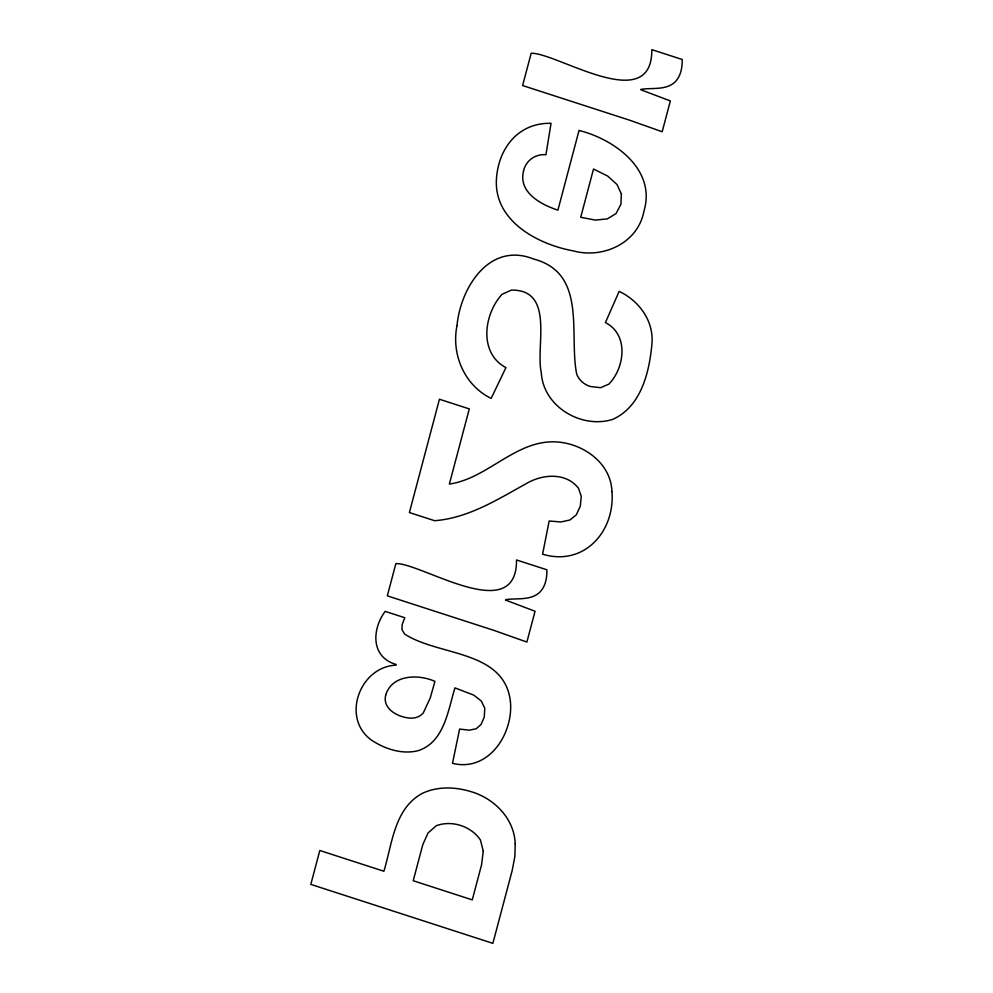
<?xml version="1.0" encoding="UTF-8"?>
<svg xmlns="http://www.w3.org/2000/svg" width="993" height="993" viewBox="0 0 993 993"><rect width="100%" height="100%" fill="white"/><g stroke="black" fill="none" stroke-linecap="round" stroke-linejoin="round"><path stroke-width="1.49" d="M641.019 89.32C652.451 87.62 666.018 90.524 675.215 81.811C680.987 75.84 682.315 67.474 682.191 59.481L651.818 49.65C652.252 116.504 557.098 52.703 531.181 53.25L522.616 85.547L629.612 120.19L662.182 131.746L670.349 100.938L640.895 89.78M505.722 599.635C517.142 597.923 530.721 600.839 539.907 592.113C545.678 586.143 547.006 577.777 546.882 569.796L516.521 559.965C516.956 626.806 421.789 563.019 395.872 563.565L387.32 595.85L494.303 630.505L526.886 642.049L535.053 611.254L505.598 600.095M510.402 701.406C513.617 733.616 488.606 772.405 452.498 763.319L459.61 729.073L469.192 730.19L476.181 728.763L481.046 724.48L484.261 717.083L484.795 708.245L481.295 701.021L473.723 695.112L454.955 687.888C447.98 710.33 444.417 742.007 418.252 750.658C402.488 754.618 385.843 749.343 372.512 740.79C340.587 719.577 359.007 666.787 396.021 665.173L396.195 664.491C370.451 657.143 371.978 629.028 385.16 611.378L404.809 617.733L402.14 624.609L402.004 629.699L404.511 633.931C438 656.236 504.345 649.546 510.402 701.406M523.547 170.945C518.085 192.431 541.048 204.645 557.917 210.144L579.056 130.393L580.086 130.728C615.151 139.802 656.398 170.026 643.936 211.174C638.015 243.223 602.85 259.074 573.11 250.844C537.275 244.278 493.236 220.508 496.5 178.268C498.709 147.696 518.756 122.511 551.041 123.318L545.939 154.734C535.488 153.679 525.756 160.63 523.547 170.945M515.218 843.665L514.858 856.611L512.165 870.613L492.876 943.35L310.809 884.391L319.808 850.492L383.894 871.246C392.235 843.913 394.221 808.19 422.72 793.159C437.851 786.27 454.881 786.791 470.558 791.508C494.08 798.211 514.2 818.381 515.218 843.665M611.949 491.609C615.201 531.466 583.971 566.705 542.6 554.181L549.154 520.99L560.809 521.97L569.833 520.022L576.3 514.858L580.284 506.244L581.265 496.463L578.571 488.382C566.184 472.159 542.699 474.046 526.65 483.392C497.741 499.392 468.435 518.085 434.599 520.704L409.401 512.549L439.44 399.248L469.292 408.905L449.37 484.063C488.978 478.365 517.539 437.305 559.903 442.22C585.498 445.174 611.03 464.178 611.949 491.609M621.37 193.945L620.935 204.223L616.045 213.569L607.381 218.87L595.44 220.098L580.719 217.281L593.516 169.021L607.716 176.084L616.988 184.475L621.37 193.945M385.718 695.026C382.293 708.654 397.088 716.623 408.533 717.976A17.725 15.354 27.5 0 0 423.279 712.937L430.279 697.856L434.934 681.397C418.363 673.912 392.024 674.47 385.718 695.026M457.003 325.592C451.145 354.265 464.401 385.383 491.163 398.404L505.921 367.621C478.427 353.061 483.852 314.036 502.073 294.288L511.432 290.08C555.149 289.559 535.339 346.607 541.297 372.586C543.084 406.497 581.377 429.175 612.594 419.418C641.23 406.72 649.434 372.003 651.954 343.615C653.915 320.987 639.045 300.767 619.16 291.371L605.407 322.601C628.966 334.492 624.845 367.683 608.883 384.117L600.566 387.692L590.562 386.538A18.855 16.322 27.5 0 1 576.697 374.088C568.666 334.331 587.558 273.125 533.589 259.036C489.499 241.299 460.529 287.622 457.003 325.592M483.268 851.075L481.568 864.816L472.271 899.869L413.225 880.741L422.757 844.782L428.008 833.003L436.312 825.704C451.902 819.92 471.092 826.151 480.389 839.917L483.268 851.075"/></g></svg>
